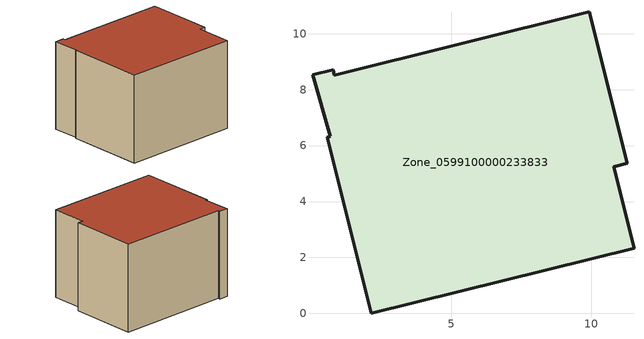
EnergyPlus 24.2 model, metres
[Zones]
Zone_0599100000233833
 floor ground (C_G): 0.04,8.53 0.78,8.71 0.82,8.52 9.93,10.79 11.28,5.36 10.81,5.24 11.53,2.33 2.14,0 0.56,6.31 0.67,6.33 z0
 wall outside (C_F): 2.14,0 11.53,2.33 10.81,5.24 11.28,5.36 9.93,10.79 0.82,8.52 0.78,8.71 0.04,8.53 0.67,6.33 0.56,6.31 2.14,0 z0:7.3
 roof outside (C_R): 0.04,8.53 0.67,6.33 0.56,6.31 2.14,0 11.53,2.33 10.81,5.24 11.28,5.36 9.93,10.79 0.82,8.52 0.78,8.71 z7.3
[BUILDING]
Pand.0599100000233833: North Axis=0; Terrain=City; Loads Convergence Tolerance Value=0.04; Temperature Convergence Tolerance Value=0.4; Solar Distribution=FullExterior; Maximum Number of Warmup Days=25; Minimum Number of Warmup Days=1
[Site:Location]
Rotterdam.The.Hague.AP_ZH_NLD Design_Conditions: Latitude=51.96; Longitude=4.45; Time Zone=1; Elevation=-4.5
[SITE:GROUNDTEMPERATURE:BUILDINGSURFACE]
18, 18, 18, 18, 18, 18, 18, 18, 18, 18, 18, 18
[MATERIAL] Thermal Absorptance=0.9; Solar Absorptance=0.7; Visible Absorptance=0.7
Name | Roughness | Thickness | Conductivity | Density | Specific Heat
G.TC.1975-1991 | MediumSmooth | 0.15 | 0.288461 | 540 | 1210
F.TC.1975-1991 | Rough | 0.3 | 0.230769 | 1920 | 840
R.TC.1975-1991 | MediumRough | 0.2 | 0.153846 | 1500 | 1000
[CONSTRUCTION]
C_G: G.TC.1975-1991
C_F: F.TC.1975-1991
C_R: R.TC.1975-1991
[ZONE]
Zone_0599100000233833: Type=1; Multiplier=1; Ceiling Height=Autocalculate; Volume=Autocalculate; Floor Area=autocalculate; Part of Total Floor Area=Yes
[ZONEINFILTRATION:DESIGNFLOWRATE]
Infil_Zone_0599100000233833: Zone or ZoneList or Space or SpaceList=Zone_0599100000233833; Schedule=AlwaysOn; Design Flow Rate Calculation Method=Flow/Area; Flow Rate per Floor Area=0.003; Constant Term Coefficient=1; Temperature Term Coefficient=0; Velocity Term Coefficient=0; Velocity Squared Term Coefficient=0
[HVACTEMPLATE:ZONE:IDEALLOADSAIRSYSTEM]
Zone_0599100000233833: Maximum Heating Supply Air Temperature=50; Minimum Cooling Supply Air Temperature=13; Maximum Heating Supply Air Humidity Ratio=0.0156; Minimum Cooling Supply Air Humidity Ratio=0.0077; Heating Limit=NoLimit; Cooling Limit=NoLimit; Dehumidification Control Type=ConstantSensibleHeatRatio; Cooling Sensible Heat Ratio=0.7; Dehumidification Setpoint=60; Humidification Control Type=None; Humidification Setpoint=30; Outdoor Air Method=None; Outdoor Air Flow Rate per Person=0.00944; Outdoor Air Flow Rate per Zone Floor Area=0; Outdoor Air Flow Rate per Zone=0; Demand Controlled Ventilation Type=None; Outdoor Air Economizer Type=NoEconomizer; Heat Recovery Type=None; Sensible Heat Recovery Effectiveness=0.7; Latent Heat Recovery Effectiveness=0.65
[ZONECONTROL:THERMOSTAT]
ThermostatControl_Zone_0599100000233833: Zone or ZoneList=Zone_0599100000233833; Control Type Schedule=DualSetpointControlType; Control 1=Thermostat_Zone_0599100000233833; Temperature Difference Between Cutout And Setpoint=0
[THERMOSTATSETPOINT:DUALSETPOINT]
Thermostat_Zone_0599100000233833: Heating Setpoint Temperature Schedule=HeatingSetpoint_Zone_0599100000233833; Cooling Setpoint Temperature Schedule=CoolingSetpoint_Zone_0599100000233833
[SCHEDULE:COMPACT]
HeatingSetpoint_Zone_0599100000233833: Through: 12/31, For: AllDays, Until: 24:00, 21
CoolingSetpoint_Zone_0599100000233833: Through: 12/31, For: AllDays, Until: 24:00, 24
DualSetpointControlType: Through: 12/31, For: AllDays, Until: 24:00, 4
AlwaysOn: Through: 12/31, For: AllDays, Until: 24:00, 1
